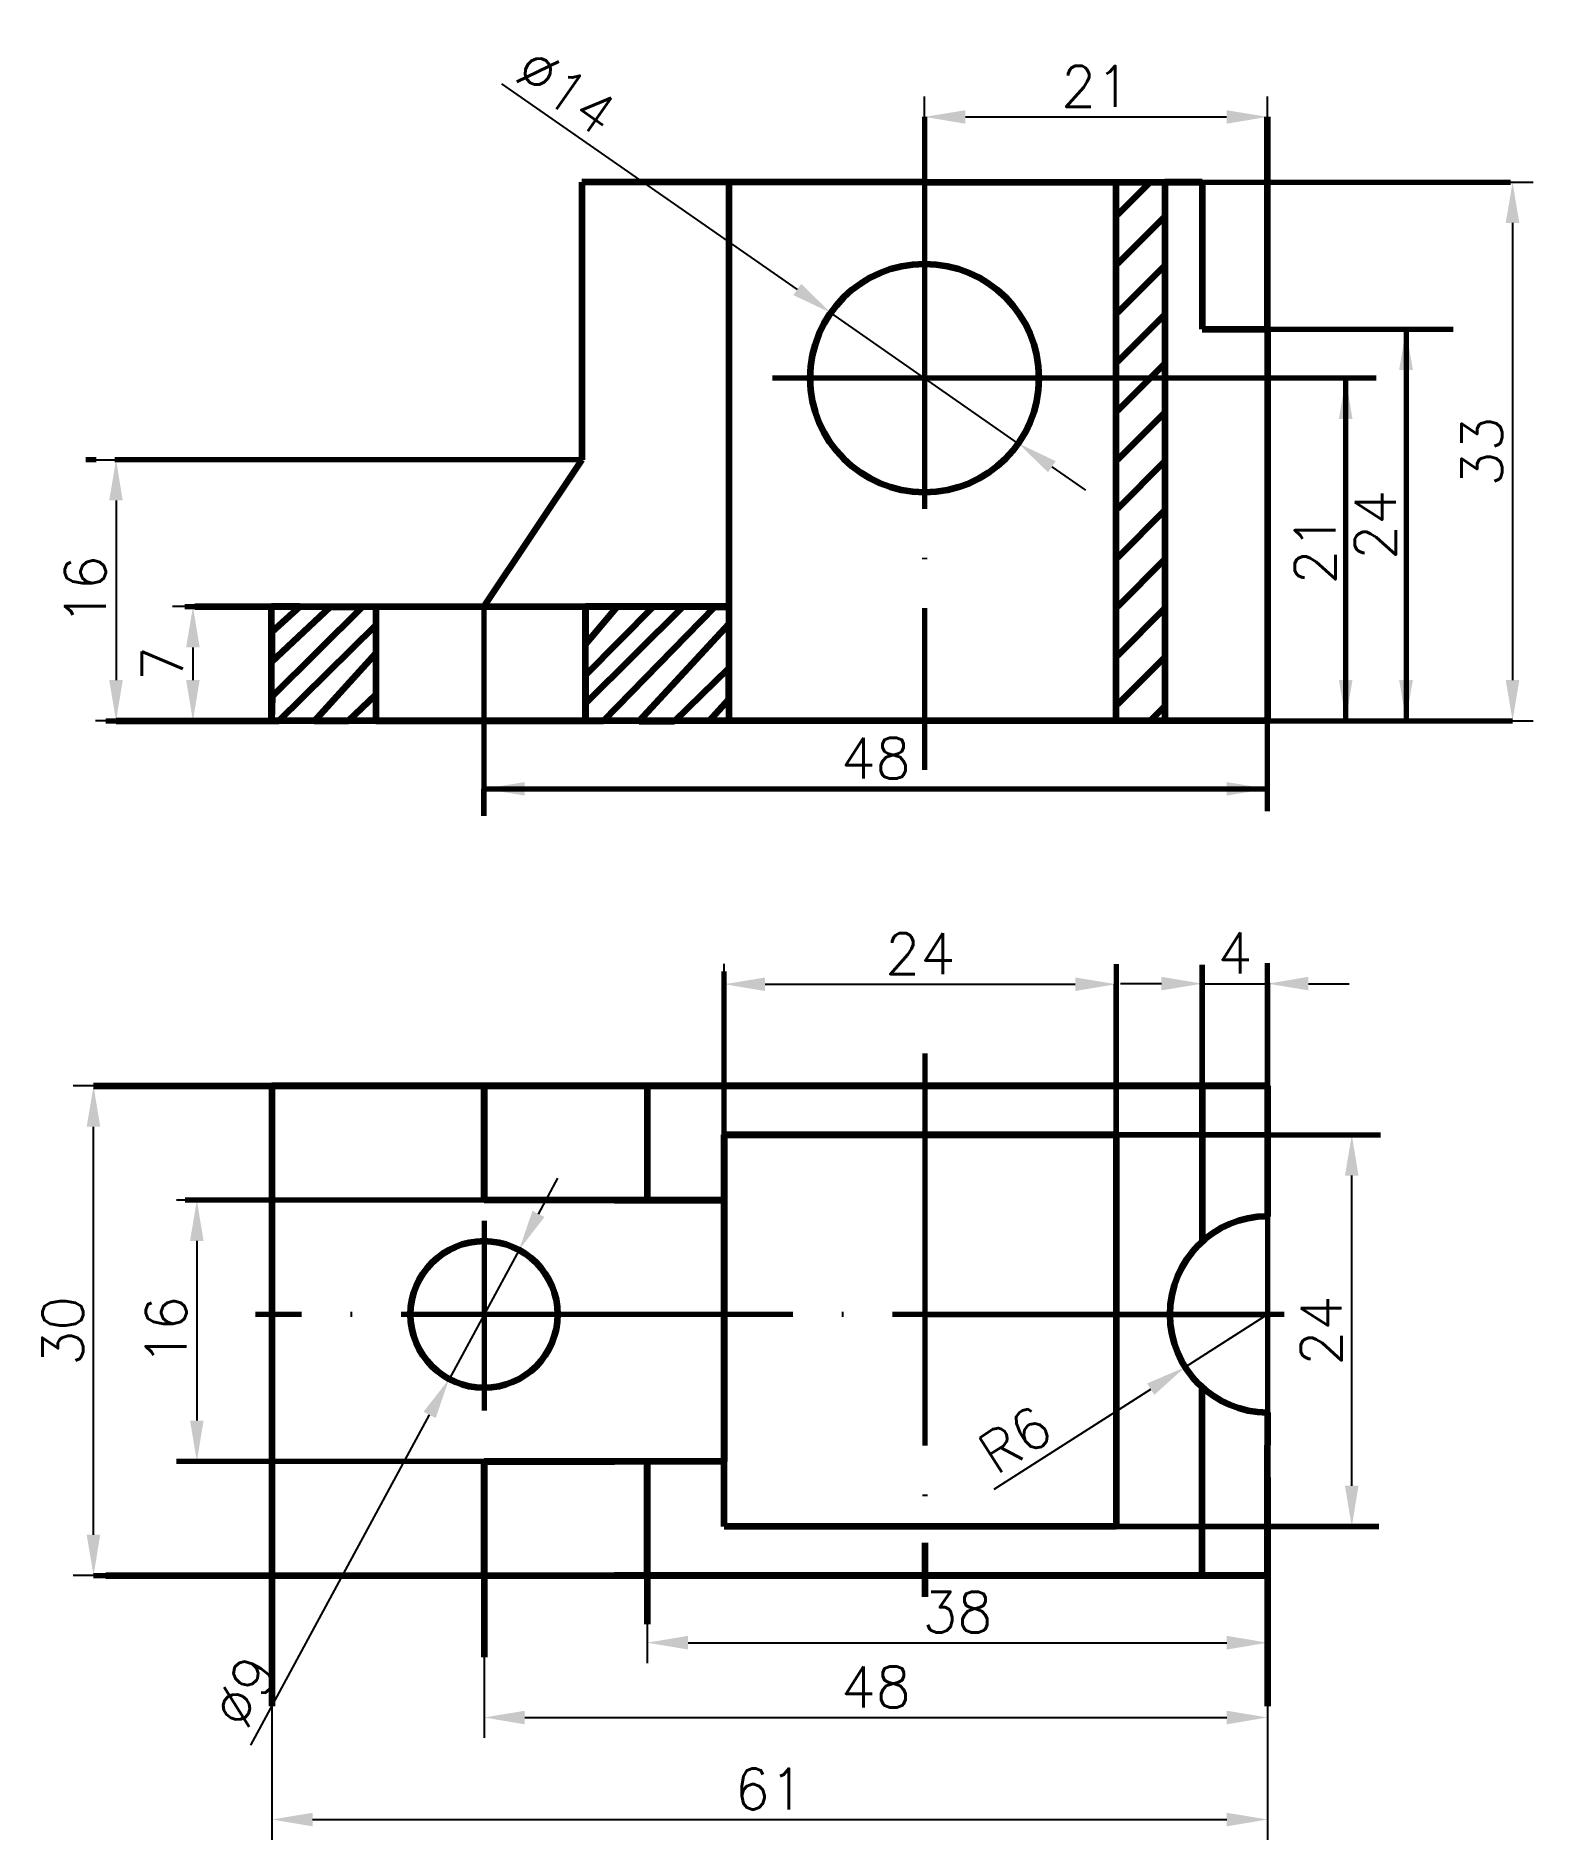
# Model space of a CAD drawing. Header units: millimetres. Extents: x 1950 to 2042, y 673 to 783.
import ezdxf

# ---------------------------------------------------------------- set-up
doc = ezdxf.new("R2010")
doc.units = ezdxf.units.MM
doc.linetypes.add('ACAD_ISO04W100', pattern=[30, 24, -3, 0, -3])
doc.layers.get('0').update_dxf_attribs({"linetype": 'ACAD_ISO04W100', "lineweight": 70})
doc.layers.add('图层1', color=7, linetype='Continuous', lineweight=140)
doc.layers.add('图层2', color=7, linetype='Continuous', lineweight=70)
doc.styles.get("Standard").update_dxf_attribs({"font": 'txt', "bigfont": 'gbcbig.shx'})
doc.dimstyles.new('ISO-25', dxfattribs={"dimtxt": 2.5, "dimasz": 2.5, "dimexe": 1.25, "dimexo": 0.625, "dimtad": 1, "dimtxsty": 'Standard', "dimcen": 2.5, "dimadec": 0, "dimazin": 0, "dimtfac": 1, "dimtmove": 0, "dimatfit": 3, "dimfxl": 1, "dimarcsym": 0})

# ---------------------------------------------------------------- blocks, each defined once
blk = doc.blocks.new('*D2')
at = {"layer": 'Defpoints', "color": 0}
for p in [(1977.37, 736.96), (2025.37, 736.96), (2025.37, 736.96)]:
    blk.add_point(p, dxfattribs=at)
at = {"layer": '图层1', "color": 0, "lineweight": -2}
for p, q in [((1977.37, 737.58), (1977.37, 738.21)), ((2025.37, 737.58), (2025.37, 738.21)), ((1979.87, 736.96), (2022.87, 736.96))]:
    blk.add_line(p, q, dxfattribs=at)
at = {"layer": '图层1', "color": 0}
for points in [[(1979.87, 737.37), (1979.87, 736.54), (1977.37, 736.96)], [(2022.87, 737.37), (2022.87, 736.54), (2025.37, 736.96)]]:
    blk.add_solid(points, dxfattribs=at)
at = {"layer": '图层1', "color": 0, "insert": (2001.37, 738.83), "char_height": 2.5, "attachment_point": 5}
blk.add_mtext('48', dxfattribs=at)
blk = doc.blocks.new('*D3')
at = {"layer": 'Defpoints', "color": 0}
for p in [(2030.17, 762.12), (2030.17, 741.12), (2030.17, 741.12)]:
    blk.add_point(p, dxfattribs=at)
at = {"layer": '图层1', "color": 0, "lineweight": -2}
for p, q in [((2029.54, 762.12), (2028.92, 762.12)), ((2030.17, 759.62), (2030.17, 743.62)), ((2029.54, 741.12), (2028.92, 741.12))]:
    blk.add_line(p, q, dxfattribs=at)
at = {"layer": '图层1', "color": 0}
for points in [[(2029.75, 759.62), (2030.58, 759.62), (2030.17, 762.12)], [(2029.75, 743.62), (2030.58, 743.62), (2030.17, 741.12)]]:
    blk.add_solid(points, dxfattribs=at)
at = {"layer": '图层1', "color": 0, "insert": (2028.29, 751.62), "char_height": 2.5, "attachment_point": 5, "rotation": 90}
blk.add_mtext('21', dxfattribs=at)
blk = doc.blocks.new('*D4')
at = {"layer": 'Defpoints', "color": 0}
for p in [(2033.86, 765.12), (2033.86, 741.12), (2033.86, 741.12)]:
    blk.add_point(p, dxfattribs=at)
at = {"layer": '图层1', "color": 0, "lineweight": -2}
for p, q in [((2033.23, 765.12), (2032.61, 765.12)), ((2033.86, 762.62), (2033.86, 743.62)), ((2033.23, 741.12), (2032.61, 741.12))]:
    blk.add_line(p, q, dxfattribs=at)
at = {"layer": '图层1', "color": 0}
for points in [[(2033.44, 762.62), (2034.28, 762.62), (2033.86, 765.12)], [(2033.44, 743.62), (2034.28, 743.62), (2033.86, 741.12)]]:
    blk.add_solid(points, dxfattribs=at)
at = {"layer": '图层1', "color": 0, "insert": (2031.98, 753.12), "char_height": 2.5, "attachment_point": 5, "rotation": 90}
blk.add_mtext('24', dxfattribs=at)
blk = doc.blocks.new('*D5')
at = {"layer": 'Defpoints', "color": 0}
for p in [(2025.37, 778.12), (2004.37, 776.99), (2025.37, 776.99)]:
    blk.add_point(p, dxfattribs=at)
at = {"layer": '图层1', "color": 0, "lineweight": -2}
for p, q in [((2004.37, 777.62), (2004.37, 779.37)), ((2025.37, 777.62), (2025.37, 779.37)), ((2006.87, 778.12), (2022.87, 778.12))]:
    blk.add_line(p, q, dxfattribs=at)
at = {"layer": '图层1', "color": 0}
for points in [[(2006.87, 778.53), (2006.87, 777.7), (2004.37, 778.12)], [(2022.87, 778.53), (2022.87, 777.7), (2025.37, 778.12)]]:
    blk.add_solid(points, dxfattribs=at)
at = {"layer": '图层1', "color": 0, "insert": (2014.87, 779.99), "char_height": 2.5, "attachment_point": 5}
blk.add_mtext('21', dxfattribs=at)
blk = doc.blocks.new('*D6')
at = {"layer": 'Defpoints', "color": 0}
for p in [(2038.65, 774.12), (2038.65, 741.12), (2040.39, 741.12)]:
    blk.add_point(p, dxfattribs=at)
at = {"layer": '图层1', "color": 0, "lineweight": -2}
for p, q in [((2039.28, 774.12), (2041.64, 774.12)), ((2040.39, 771.62), (2040.39, 743.62)), ((2039.28, 741.12), (2041.64, 741.12))]:
    blk.add_line(p, q, dxfattribs=at)
at = {"layer": '图层1', "color": 0}
for points in [[(2039.97, 771.62), (2040.8, 771.62), (2040.39, 774.12)], [(2039.97, 743.62), (2040.8, 743.62), (2040.39, 741.12)]]:
    blk.add_solid(points, dxfattribs=at)
at = {"layer": '图层1', "color": 0, "insert": (2038.51, 757.62), "char_height": 2.5, "attachment_point": 5, "rotation": 90}
blk.add_mtext('33', dxfattribs=at)
blk = doc.blocks.new('*D7')
at = {"layer": 'Defpoints', "color": 0}
for p in [(1959.67, 748.12), (1959.55, 741.12), (1959.67, 741.12)]:
    blk.add_point(p, dxfattribs=at)
at = {"layer": '图层2', "color": 0, "lineweight": -2}
for p, q in [((1959.05, 748.12), (1958.3, 748.12)), ((1959.55, 745.62), (1959.55, 743.62)), ((1959.05, 741.12), (1958.3, 741.12))]:
    blk.add_line(p, q, dxfattribs=at)
at = {"layer": '图层2', "color": 0}
for points in [[(1959.13, 745.62), (1959.96, 745.62), (1959.55, 748.12)], [(1959.13, 743.62), (1959.96, 743.62), (1959.55, 741.12)]]:
    blk.add_solid(points, dxfattribs=at)
at = {"layer": '图层2', "color": 0, "insert": (1957.67, 744.62), "char_height": 2.5, "attachment_point": 5, "rotation": 90}
blk.add_mtext('7', dxfattribs=at)
blk = doc.blocks.new('*D8')
at = {"layer": 'Defpoints', "color": 0}
for p in [(1952.99, 757.12), (1954.84, 741.12), (1954.84, 741.12)]:
    blk.add_point(p, dxfattribs=at)
at = {"layer": '图层2', "color": 0, "lineweight": -2}
for p, q in [((1953.62, 757.12), (1956.09, 757.12)), ((1954.84, 754.62), (1954.84, 743.62)), ((1954.21, 741.12), (1953.59, 741.12))]:
    blk.add_line(p, q, dxfattribs=at)
at = {"layer": '图层2', "color": 0}
for points in [[(1954.42, 754.62), (1955.25, 754.62), (1954.84, 757.12)], [(1954.42, 743.62), (1955.25, 743.62), (1954.84, 741.12)]]:
    blk.add_solid(points, dxfattribs=at)
at = {"layer": '图层2', "color": 0, "insert": (1952.96, 749.12), "char_height": 2.5, "attachment_point": 5, "rotation": 90}
blk.add_mtext('16', dxfattribs=at)
blk = doc.blocks.new('*D9')
at = {"layer": 'Defpoints', "color": 0}
for p in [(1998.62, 766.12), (2010.11, 758.12)]:
    blk.add_point(p, dxfattribs=at)
at = {"layer": '图层2', "color": 0, "lineweight": -2}
for p, q in [((1978.46, 780.15), (1996.57, 767.54)), ((2010.11, 758.12), (1998.62, 766.12)), ((2012.16, 756.69), (2014.22, 755.26))]:
    blk.add_line(p, q, dxfattribs=at)
at = {"layer": '图层2', "color": 0}
for points in [[(1996.81, 767.89), (1996.33, 767.2), (1998.62, 766.12)], [(2012.4, 757.03), (2011.93, 756.35), (2010.11, 758.12)]]:
    blk.add_solid(points, dxfattribs=at)
at = {"layer": '图层2', "color": 0, "insert": (1982.44, 779.67), "char_height": 2.5, "attachment_point": 5, "rotation": 325.1562}
blk.add_mtext('∅14', dxfattribs=at)
blk = doc.blocks.new('*D10')
at = {"layer": 'Defpoints', "color": 0}
for p in [(1960.28, 711.76), (1959.79, 695.76), (1959.9, 695.76)]:
    blk.add_point(p, dxfattribs=at)
at = {"layer": '图层2', "color": 0, "lineweight": -2}
for p, q in [((1959.65, 711.76), (1958.54, 711.76)), ((1959.79, 709.26), (1959.79, 698.26)), ((1959.28, 695.76), (1958.54, 695.76))]:
    blk.add_line(p, q, dxfattribs=at)
at = {"layer": '图层2', "color": 0}
for points in [[(1959.37, 709.26), (1960.2, 709.26), (1959.79, 711.76)], [(1959.37, 698.26), (1960.2, 698.26), (1959.79, 695.76)]]:
    blk.add_solid(points, dxfattribs=at)
at = {"layer": '图层2', "color": 0, "insert": (1957.91, 703.76), "char_height": 2.5, "attachment_point": 5, "rotation": 90}
blk.add_mtext('16', dxfattribs=at)
blk = doc.blocks.new('*D11')
at = {"layer": 'Defpoints', "color": 0}
for p in [(1953.46, 718.76), (1954.22, 718.76), (1954.22, 688.76)]:
    blk.add_point(p, dxfattribs=at)
at = {"layer": '图层2', "color": 0, "lineweight": -2}
for p, q in [((1953.59, 718.76), (1952.21, 718.76)), ((1953.46, 691.26), (1953.46, 716.26)), ((1953.59, 688.76), (1952.21, 688.76))]:
    blk.add_line(p, q, dxfattribs=at)
at = {"layer": '图层2', "color": 0}
for points in [[(1953.04, 716.26), (1953.87, 716.26), (1953.46, 718.76)], [(1953.04, 691.26), (1953.87, 691.26), (1953.46, 688.76)]]:
    blk.add_solid(points, dxfattribs=at)
at = {"layer": '图层2', "color": 0, "insert": (1951.58, 703.76), "char_height": 2.5, "attachment_point": 5, "rotation": 90}
blk.add_mtext('30', dxfattribs=at)
blk = doc.blocks.new('*D12')
at = {"layer": 'Defpoints', "color": 0, "lineweight": -2}
for p, q in [((1987.38, 689.05), (1987.38, 683.4)), ((2025.38, 689.05), (2025.38, 683.4)), ((1989.88, 684.65), (2022.88, 684.65))]:
    blk.add_line(p, q, dxfattribs=at)
at = {"layer": 'Defpoints', "color": 0}
for p in [(1987.38, 689.67), (2025.38, 689.67), (2025.38, 684.65)]:
    blk.add_point(p, dxfattribs=at)
for points in [[(1989.88, 685.07), (1989.88, 684.23), (1987.38, 684.65)], [(2022.88, 685.07), (2022.88, 684.23), (2025.38, 684.65)]]:
    blk.add_solid(points, dxfattribs=at)
at = {"layer": 'Defpoints', "color": 0, "insert": (2006.38, 686.52), "char_height": 2.5, "attachment_point": 5}
blk.add_mtext('38', dxfattribs=at)
blk = doc.blocks.new('*D13')
at = {"layer": 'Defpoints', "color": 0, "lineweight": -2}
for p, q in [((1977.38, 684.64), (1977.38, 678.82)), ((2025.38, 683.13), (2025.38, 678.82)), ((1979.88, 680.07), (2022.88, 680.07))]:
    blk.add_line(p, q, dxfattribs=at)
at = {"layer": 'Defpoints', "color": 0}
for p in [(1977.38, 685.26), (2025.38, 683.76), (2025.38, 680.07)]:
    blk.add_point(p, dxfattribs=at)
for points in [[(1979.88, 680.48), (1979.88, 679.65), (1977.38, 680.07)], [(2022.88, 680.48), (2022.88, 679.65), (2025.38, 680.07)]]:
    blk.add_solid(points, dxfattribs=at)
at = {"layer": 'Defpoints', "color": 0, "insert": (2001.38, 681.94), "char_height": 2.5, "attachment_point": 5}
blk.add_mtext('48', dxfattribs=at)
blk = doc.blocks.new('*D14')
at = {"layer": 'Defpoints', "color": 0, "lineweight": -2}
for p, q in [((1964.38, 682.6), (1964.38, 672.57)), ((2025.38, 680.13), (2025.38, 672.57)), ((1966.88, 673.82), (2022.88, 673.82))]:
    blk.add_line(p, q, dxfattribs=at)
at = {"layer": 'Defpoints', "color": 0}
for p in [(1964.38, 683.22), (2025.38, 680.76), (2025.38, 673.82)]:
    blk.add_point(p, dxfattribs=at)
for points in [[(1966.88, 674.23), (1966.88, 673.4), (1964.38, 673.82)], [(2022.88, 674.23), (2022.88, 673.4), (2025.38, 673.82)]]:
    blk.add_solid(points, dxfattribs=at)
at = {"layer": 'Defpoints', "color": 0, "insert": (1994.88, 675.69), "char_height": 2.5, "attachment_point": 5}
blk.add_mtext('61', dxfattribs=at)
blk = doc.blocks.new('*D15')
at = {"layer": 'Defpoints', "color": 0}
for p in [(2016.1, 726.21), (2016.1, 724.99), (1992.1, 724.45)]:
    blk.add_point(p, dxfattribs=at)
at = {"layer": '图层2', "color": 0, "lineweight": -2}
for p, q in [((1992.1, 725.07), (1992.1, 726.24)), ((1994.6, 724.99), (2013.6, 724.99)), ((2016.1, 725.59), (2016.1, 723.74))]:
    blk.add_line(p, q, dxfattribs=at)
at = {"layer": '图层2', "color": 0}
for points in [[(1994.6, 725.4), (1994.6, 724.57), (1992.1, 724.99)], [(2013.6, 725.4), (2013.6, 724.57), (2016.1, 724.99)]]:
    blk.add_solid(points, dxfattribs=at)
at = {"layer": '图层2', "color": 0, "insert": (2004.1, 726.86), "char_height": 2.5, "attachment_point": 5}
blk.add_mtext('24', dxfattribs=at)
blk = doc.blocks.new('*D16')
at = {"layer": 'Defpoints', "color": 0}
for p in [(2021.38, 725.29), (2025.38, 725.29), (2025.38, 725.02)]:
    blk.add_point(p, dxfattribs=at)
at = {"layer": '图层2', "color": 0, "lineweight": -2}
for p, q in [((2018.88, 725.02), (2016.38, 725.02)), ((2021.38, 725.02), (2025.38, 725.02)), ((2027.88, 725.02), (2030.38, 725.02)), ((2021.38, 724.66), (2021.38, 723.77)), ((2025.38, 724.66), (2025.38, 723.77))]:
    blk.add_line(p, q, dxfattribs=at)
at = {"layer": '图层2', "color": 0}
for points in [[(2018.88, 725.44), (2018.88, 724.61), (2021.38, 725.02)], [(2027.88, 725.44), (2027.88, 724.61), (2025.38, 725.02)]]:
    blk.add_solid(points, dxfattribs=at)
at = {"layer": '图层2', "color": 0, "insert": (2023.38, 726.9), "char_height": 2.5, "attachment_point": 5}
blk.add_mtext('4', dxfattribs=at)
blk = doc.blocks.new('*D17')
at = {"layer": 'Defpoints', "color": 0}
for p in [(2030.54, 715.76), (2032.2, 715.76), (2032.2, 691.76)]:
    blk.add_point(p, dxfattribs=at)
at = {"layer": '图层2', "color": 0, "lineweight": -2}
for p, q in [((2031.58, 715.76), (2029.29, 715.76)), ((2030.54, 694.26), (2030.54, 713.26)), ((2031.58, 691.76), (2029.29, 691.76))]:
    blk.add_line(p, q, dxfattribs=at)
at = {"layer": '图层2', "color": 0}
for points in [[(2030.12, 713.26), (2030.95, 713.26), (2030.54, 715.76)], [(2030.12, 694.26), (2030.95, 694.26), (2030.54, 691.76)]]:
    blk.add_solid(points, dxfattribs=at)
at = {"layer": '图层2', "color": 0, "insert": (2028.66, 703.76), "char_height": 2.5, "attachment_point": 5, "rotation": 90}
blk.add_mtext('24', dxfattribs=at)
blk = doc.blocks.new('*D18')
at = {"layer": 'Defpoints', "color": 0}
for p in [(2025.38, 704.76), (2020.33, 701.53)]:
    blk.add_point(p, dxfattribs=at)
at = {"layer": '图层2', "color": 0, "lineweight": -2}
for p, q in [((2025.38, 704.76), (2020.33, 701.53)), ((2008.64, 694.06), (2018.22, 700.18))]:
    blk.add_line(p, q, dxfattribs=at)
at = {"layer": '图层2', "color": 0}
blk.add_solid([(2018, 700.53), (2018.44, 699.83), (2020.33, 701.53)], dxfattribs=at)
at = {"layer": '图层2', "color": 0, "insert": (2009.91, 697.1), "char_height": 2.5, "attachment_point": 5, "rotation": 32.5727}
blk.add_mtext('R6', dxfattribs=at)
blk = doc.blocks.new('*D19')
at = {"color": 0, "lineweight": -2}
for p, q in [((1980.72, 710.91), (1981.91, 713.11)), ((1979.53, 708.72), (1975.24, 700.8)), ((1963.09, 678.38), (1974.05, 698.6))]:
    blk.add_line(p, q, dxfattribs=at)
at = {"color": 0}
for points in [[(1980.35, 711.11), (1981.08, 710.72), (1979.53, 708.72)], [(1973.68, 698.8), (1974.42, 698.41), (1975.24, 700.8)]]:
    blk.add_solid(points, dxfattribs=at)
at = {"layer": 'Defpoints', "color": 0}
for p in [(1979.53, 708.72), (1975.24, 700.8)]:
    blk.add_point(p, dxfattribs=at)
at = {"color": 0, "insert": (1962.73, 681.65), "char_height": 2.5, "attachment_point": 5, "rotation": 61.5571}
blk.add_mtext('∅9', dxfattribs=at)

msp = doc.modelspace()

# ---------------------------------------------------------------- linework, layer by layer
for p, q in [((2004.368, 778.117), (2004.368, 738.117)), ((2004.368, 762.117), (1995.051, 762.117)), ((2004.383, 720.734), (2004.383, 690.76)), ((2004.383, 718.76), (2004.383, 704.76)), ((2025.383, 710.76), (2025.383, 698.76)), ((1977.383, 710.499), (1977.383, 698.884)), ((2026.403, 704.76), (1963.383, 704.76)), ((2004.383, 704.76), (2025.383, 704.76))]:
    msp.add_line(p, q)
at = {"layer": '图层1'}
for p, q in [((2025.368, 765.117), (2025.368, 778.117)), ((2004.368, 774.117), (1983.368, 774.117)), ((1983.368, 774.117), (1983.368, 757.117)), ((2004.368, 774.117), (1992.368, 774.117)), ((1992.368, 774.117), (1992.368, 741.117)), ((2004.368, 774.117), (2021.368, 774.117)), ((2016.096, 741.117), (2016.096, 774.117)), ((2018.193, 774.117), (2016.191, 772.114)), ((2021.368, 774.117), (2019.096, 774.117)), ((2019.096, 774.117), (2019.096, 741.117)), ((2021.368, 774.117), (2021.368, 765.117)), ((2019.096, 772.02), (2016.191, 769.114)), ((2019.096, 769.02), (2016.191, 766.114)), ((2019.096, 766.02), (2016.191, 763.114)), ((2021.368, 765.117), (2025.368, 765.117)), ((2025.368, 765.117), (2025.368, 741.117)), ((2019.096, 763.02), (2016.191, 760.114)), ((2019.096, 760.02), (2016.191, 757.114)), ((1983.368, 757.117), (1977.368, 748.117)), ((2019.096, 757.02), (2016.191, 754.114)), ((2019.096, 754.02), (2016.191, 751.114)), ((2019.096, 751.02), (2016.191, 748.114)), ((1959.675, 748.117), (1966.09, 748.117)), ((1964.368, 741.117), (1964.368, 748.117)), ((1964.368, 748.117), (1977.368, 748.117)), ((1964.368, 748.117), (1970.758, 748.117)), ((1964.368, 748.117), (1966.09, 748.117)), ((1966.09, 748.117), (1964.368, 748.117)), ((1966.09, 748.117), (1964.38, 746.58)), ((1964.38, 744.743), (1967.981, 748.109)), ((1969.936, 748.109), (1964.401, 742.613)), ((1967.981, 748.109), (1969.551, 748.109)), ((1969.551, 748.109), (1969.936, 748.109)), ((1970.758, 748.117), (1970.758, 741.117)), ((1977.368, 748.117), (1992.368, 748.117)), ((1983.6, 741.117), (1983.6, 748.117)), ((1985.554, 748.117), (1983.6, 748.117)), ((1983.6, 748.117), (1983.6, 745.799)), ((1983.6, 745.799), (1985.554, 748.117)), ((1987.756, 748.117), (1983.6, 743.922)), ((1989.571, 748.117), (1983.6, 742.187)), ((1984.698, 741.117), (1991.526, 748.105)), ((1992.368, 748.117), (1985.554, 748.117)), ((1985.554, 748.117), (1987.756, 748.117)), ((1992.368, 748.117), (1989.571, 748.117)), ((1991.526, 748.105), (1992.368, 748.105)), ((1992.368, 748.105), (1992.368, 747.048)), ((1992.368, 747.048), (1986.888, 741.109)), ((2019.096, 748.02), (2016.191, 745.114)), ((1964.38, 746.58), (1964.38, 745.156)), ((1964.818, 741.117), (1970.76, 746.984)), ((1970.76, 746.984), (1970.76, 745.245)), ((1964.38, 745.156), (1964.38, 744.743)), ((1970.76, 745.245), (1966.982, 741.084)), ((2019.096, 745.02), (2016.191, 742.114)), ((1983.6, 743.922), (1983.6, 743.922)), ((1983.6, 743.922), (1983.6, 742.187)), ((1989.047, 741.109), (1992.36, 744.329)), ((1992.36, 744.329), (1992.36, 742.408)), ((1964.401, 742.613), (1964.368, 741.117)), ((1969.078, 741.117), (1970.732, 742.701)), ((1983.6, 742.187), (1983.6, 741.766)), ((1983.6, 742.187), (1983.6, 741.117)), ((1992.36, 742.408), (1991.177, 741.108)), ((1992.36, 742.408), (1992.36, 742.408)), ((2019.096, 742.02), (2018.193, 741.117)), ((1954.837, 741.117), (1964.818, 741.117)), ((2025.368, 741.117), (1964.368, 741.117)), ((1966.982, 741.084), (1966.982, 741.117)), ((1966.982, 741.117), (1969.078, 741.117)), ((1970.758, 741.117), (1983.6, 741.117)), ((1983.6, 741.117), (1983.6, 741.117)), ((1983.6, 741.117), (1983.987, 741.117)), ((1983.987, 741.117), (1984.698, 741.117)), ((1986.888, 741.109), (1989.047, 741.109)), ((2019.096, 741.117), (2016.096, 741.117)), ((1953.455, 718.76), (1977.383, 718.76)), ((2025.383, 718.76), (1964.383, 718.76)), ((1964.383, 718.76), (1964.383, 680.76)), ((1977.383, 718.76), (1977.383, 711.76)), ((1977.383, 711.76), (1977.383, 718.76)), ((1977.383, 718.76), (2004.383, 718.76)), ((2004.383, 718.76), (1985.383, 718.76)), ((2025.383, 718.76), (1987.383, 718.76)), ((1987.383, 718.76), (1987.383, 711.76)), ((2004.383, 718.76), (2025.383, 718.76)), ((2004.383, 718.76), (2025.383, 718.76)), ((2025.383, 718.76), (2021.383, 718.76)), ((2021.383, 718.76), (2021.383, 711.822)), ((2025.383, 718.76), (2025.383, 712.76)), ((1992.096, 691.76), (1992.096, 715.76)), ((1992.096, 715.76), (2016.096, 715.76)), ((2016.096, 715.76), (1992.096, 715.76)), ((1992.096, 715.76), (1992.096, 711.76)), ((2016.096, 715.76), (2016.096, 715.76)), ((2016.096, 715.76), (2016.096, 691.76)), ((2025.383, 712.76), (2025.383, 710.76)), ((1985.383, 711.76), (1977.383, 711.76)), ((1992.096, 711.76), (1985.383, 711.76)), ((1985.383, 711.76), (1992.096, 711.76)), ((1987.383, 711.76), (1992.096, 711.76)), ((1992.096, 711.76), (1992.096, 695.76)), ((1992.096, 711.76), (1992.096, 695.76)), ((2021.383, 711.822), (2021.383, 709.232)), ((2021.383, 688.76), (2021.383, 700.287)), ((2025.383, 698.76), (2025.383, 696.76)), ((2025.383, 694.76), (2025.383, 696.76)), ((1977.383, 688.76), (1977.383, 695.76)), ((1977.383, 695.76), (1977.383, 683.76)), ((1985.383, 695.76), (1977.383, 695.76)), ((1977.383, 695.76), (1985.383, 695.76)), ((1992.096, 695.76), (1984.25, 695.76)), ((1987.383, 688.76), (1987.383, 695.76)), ((1987.383, 695.76), (1987.383, 685.782)), ((2025.383, 688.76), (2025.383, 694.76)), ((2025.383, 694.76), (2025.383, 680.76)), ((2016.096, 691.76), (1992.096, 691.76)), ((2004.383, 690.76), (2004.383, 687.465)), ((1954.216, 688.76), (1977.383, 688.76)), ((1964.383, 688.76), (2025.383, 688.76)), ((1977.383, 688.76), (2004.383, 688.76)), ((2004.383, 688.76), (1985.383, 688.76)), ((2025.383, 688.76), (1987.383, 688.76)), ((2025.383, 688.76), (2021.383, 688.76)), ((2025.383, 688.76), (2021.383, 688.76))]:
    msp.add_line(p, q, dxfattribs=at)
for centre, radius in [((2004.368, 762.117), 7), ((1977.383, 704.76), 4.5)]:
    msp.add_circle(centre, radius, dxfattribs=at)
msp.add_arc((2025.383, 704.76), 6, 90, 270, dxfattribs=at)
at = {"layer": '图层2'}
for p, q in [((2021.368, 774.117), (2040.252, 774.117)), ((2025.368, 765.117), (2033.86, 765.117)), ((2033.86, 765.117), (2033.86, 741.117)), ((2033.86, 765.117), (2036.371, 765.117)), ((2035.994, 765.117), (2036.747, 765.117)), ((2032.03, 762.117), (2004.368, 762.117)), ((2030.166, 741.117), (2030.166, 762.117)), ((1953.617, 757.117), (1952.986, 757.117)), ((1953.617, 757.117), (1953.617, 757.117)), ((1983.368, 757.117), (1954.774, 757.117)), ((1959.05, 748.117), (1959.675, 748.117)), ((1977.368, 748.117), (1977.368, 735.305)), ((1954.212, 741.117), (1954.837, 741.117)), ((2025.368, 741.117), (2040.385, 741.117)), ((2025.368, 735.585), (2025.368, 741.117)), ((2025.368, 741.117), (2030.166, 741.117)), ((1977.368, 735.305), (1977.368, 736.958)), ((1977.368, 736.958), (2025.368, 736.958)), ((2016.096, 726.213), (2016.096, 715.76)), ((2021.383, 725.023), (2021.383, 726.178)), ((2021.383, 726.178), (2021.383, 718.76)), ((2025.383, 718.76), (2025.383, 726.282)), ((1992.096, 715.76), (1992.096, 725.76)), ((2016.096, 715.76), (2016.096, 724.987)), ((2021.383, 718.76), (2021.383, 725.289)), ((2021.383, 725.289), (2021.383, 718.76)), ((2025.383, 718.76), (2025.383, 725.08)), ((2025.383, 725.08), (2025.383, 718.76)), ((2021.383, 718.76), (2025.383, 718.76)), ((2021.383, 718.76), (2025.383, 718.76)), ((2025.383, 718.76), (2025.383, 715.76)), ((1992.096, 691.76), (1992.096, 715.76)), ((1992.096, 715.76), (2032.3, 715.76)), ((2016.096, 715.76), (1992.096, 715.76)), ((2025.383, 715.76), (2016.096, 715.76)), ((1960.278, 711.76), (1959.083, 711.76)), ((1977.383, 711.76), (1960.278, 711.76)), ((1959.901, 695.76), (1958.538, 695.76)), ((1977.383, 695.76), (1959.901, 695.76)), ((2032.204, 691.76), (1992.096, 691.76)), ((2016.096, 691.76), (2032.204, 691.76)), ((1953.455, 688.76), (1954.216, 688.76))]:
    msp.add_line(p, q, dxfattribs=at)

# ---------------------------------------------------------------- dimensions: what is measured, and where the dimension line sits
dim = msp.add_diameter_dim_2p(p1=(1979.527, 708.716), p2=(1975.24, 700.803), dimstyle='ISO-25')
dim.commit()
dim.dimension.update_dxf_attribs({"geometry": '*D19', "text_midpoint": (1964.383, 680.76), "dimtype": 163})
at = {"layer": 'Defpoints'}
for base, p1, p2, picture, middle in [((2025.383, 684.65), (1987.383, 689.673), (2025.383, 689.673), '*D12', (2006.383, 686.525)), ((2025.383, 680.068), (1977.383, 685.265), (2025.383, 683.76), '*D13', (2001.383, 681.943)), ((2025.383, 673.818), (1964.383, 683.224), (2025.383, 680.76), '*D14', (1994.883, 675.693))]:
    dim = msp.add_linear_dim(base=base, p1=p1, p2=p2, dimstyle='ISO-25', dxfattribs=at)
    dim.commit()
    dim.dimension.update_dxf_attribs({"geometry": picture, "text_midpoint": middle})
at = {"layer": '图层1'}
for base, p1, p2, picture, middle in [((2025.368, 778.117), (2004.368, 776.994), (2025.368, 776.994), '*D5', (2014.868, 779.992)), ((2025.368, 736.958), (1977.368, 736.958), (2025.368, 736.958), '*D2', (2001.368, 738.833))]:
    dim = msp.add_linear_dim(base=base, p1=p1, p2=p2, dimstyle='ISO-25', dxfattribs=at)
    dim.commit()
    dim.dimension.update_dxf_attribs({"geometry": picture, "text_midpoint": middle})
for base, p1, p2, picture, middle in [((2040.385, 741.117), (2038.65, 774.117), (2038.65, 741.117), '*D6', (2038.51, 757.617)), ((2033.86, 741.117), (2033.86, 765.117), (2033.86, 741.117), '*D4', (2031.985, 753.117)), ((2030.166, 741.117), (2030.166, 762.117), (2030.166, 741.117), '*D3', (2028.291, 751.617))]:
    dim = msp.add_linear_dim(base=base, p1=p1, p2=p2, angle=90, dimstyle='ISO-25', dxfattribs=at)
    dim.commit()
    dim.dimension.update_dxf_attribs({"geometry": picture, "text_midpoint": middle})
at = {"layer": '图层2'}
dim = msp.add_diameter_dim_2p(p1=(2010.113, 758.118), p2=(1998.623, 766.117), dimstyle='ISO-25', dxfattribs=at)
dim.commit()
dim.dimension.update_dxf_attribs({"geometry": '*D9', "text_midpoint": (1981.368, 778.129), "dimtype": 163})
for base, p1, p2, picture, middle in [((1954.837, 741.117), (1952.992, 757.117), (1954.837, 741.117), '*D8', (1952.962, 749.117)), ((1959.547, 741.117), (1959.675, 748.117), (1959.675, 741.117), '*D7', (1957.672, 744.617)), ((1953.455, 718.76), (1954.216, 688.76), (1954.216, 718.76), '*D11', (1951.58, 703.76)), ((2030.537, 715.76), (2032.204, 691.76), (2032.204, 715.76), '*D17', (2028.662, 703.76)), ((1959.788, 695.76), (1960.278, 711.76), (1959.901, 695.76), '*D10', (1957.913, 703.76))]:
    dim = msp.add_linear_dim(base=base, p1=p1, p2=p2, angle=90, dimstyle='ISO-25', dxfattribs=at)
    dim.commit()
    dim.dimension.update_dxf_attribs({"geometry": picture, "text_midpoint": middle})
for base, p1, p2, picture, middle in [((2016.096, 724.987), (1992.096, 724.445), (2016.096, 726.213), '*D15', (2004.096, 726.862)), ((2025.383, 725.023), (2021.383, 725.289), (2025.383, 725.289), '*D16', (2023.383, 726.898))]:
    dim = msp.add_linear_dim(base=base, p1=p1, p2=p2, dimstyle='ISO-25', dxfattribs=at)
    dim.commit()
    dim.dimension.update_dxf_attribs({"geometry": picture, "text_midpoint": middle})
dim = msp.add_radius_dim(center=(2025.383, 704.76), mpoint=(2020.327, 701.529), dimstyle='ISO-25', dxfattribs=at)
dim.commit()
dim.dimension.update_dxf_attribs({"geometry": '*D18', "text_midpoint": (2010.919, 695.519), "dimtype": 164})

doc.saveas('drawing.dxf')
